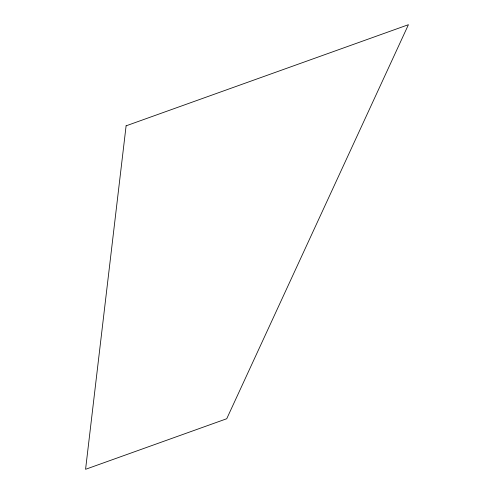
<?xml version="1.0" encoding="UTF-8"?>
<svg xmlns="http://www.w3.org/2000/svg" width="494" height="494" viewBox="0 0 494 494"><rect width="100%" height="100%" fill="white"/><g stroke="black" fill="none" stroke-linecap="round" stroke-linejoin="round"><path stroke-width="0.74" d="M126.1 125.828L85.573 469.3L226.734 418.739L408.427 24.7L126.1 125.828"/></g></svg>
